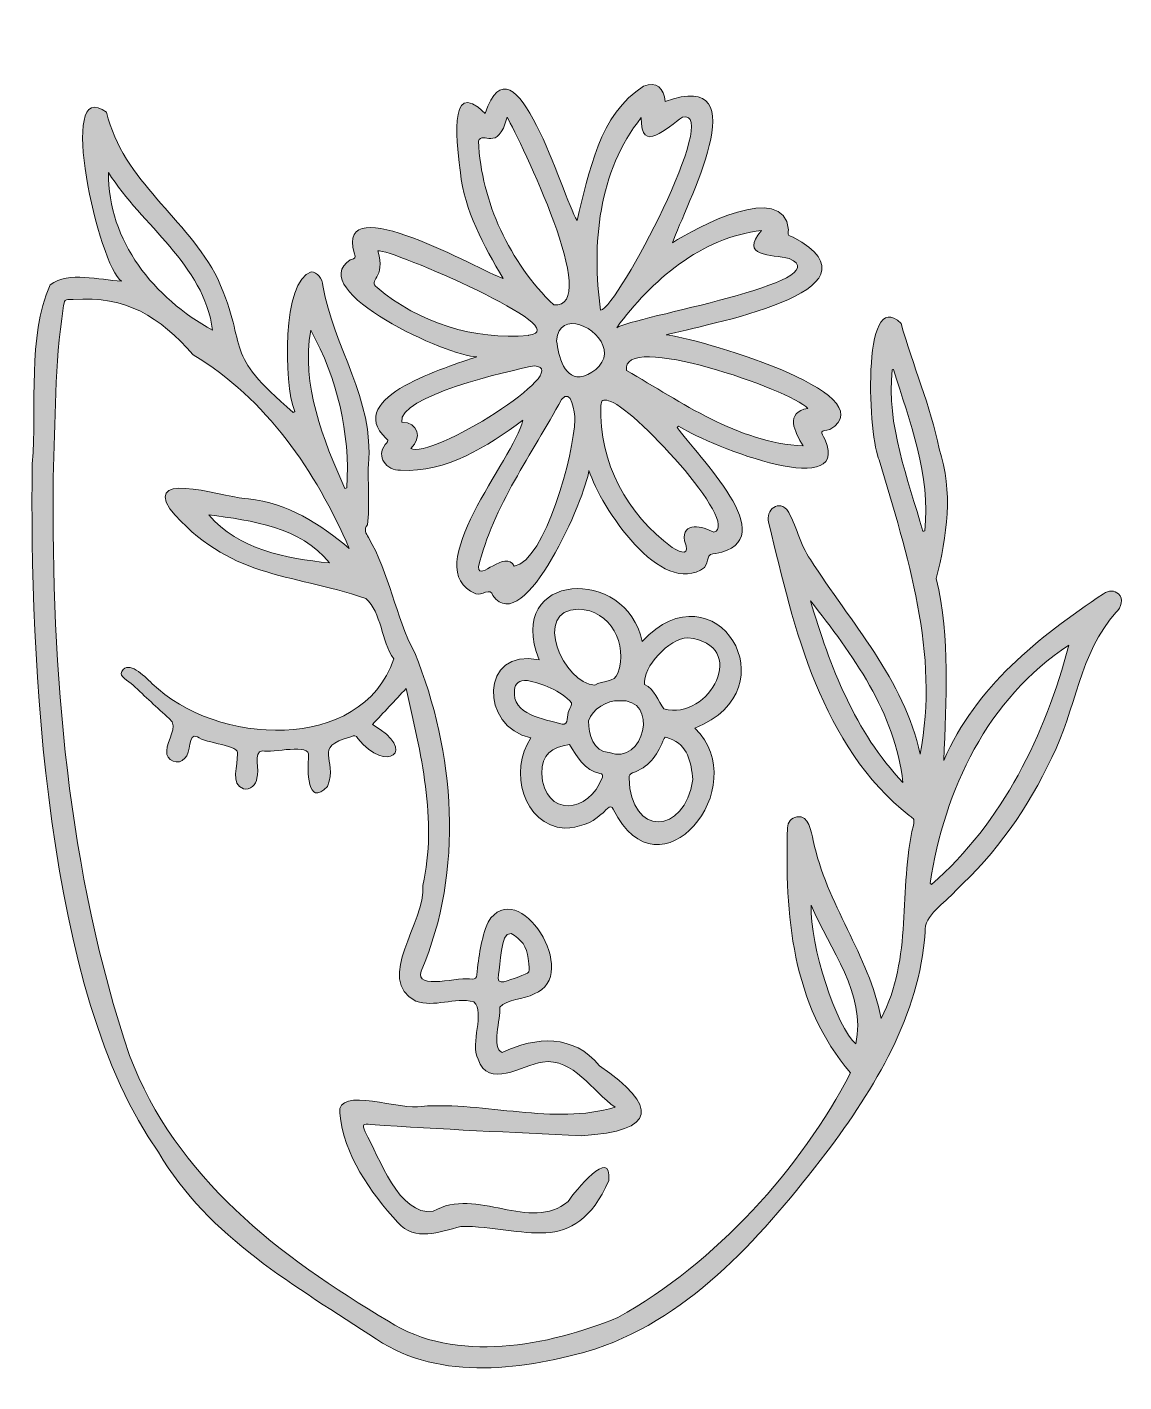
# Model space of a CAD drawing. Extents: x 47 to 269, y -284 to -10.
import ezdxf

# ---------------------------------------------------------------- set-up
doc = ezdxf.new("R2010")
doc.units = 0
doc.header["$MEASUREMENT"] = 0
doc.layers.add('Layer 1', color=7, linetype='Continuous', lineweight=0)

# ---------------------------------------------------------------- blocks, each defined once
blk = doc.blocks.new('Block_0')
at = {"layer": 'Layer 1', "true_color": 0x000000, "transparency": 33554687}
h = blk.add_hatch(color=18, dxfattribs=at)
h.dxf.hatch_style = 2
edge = h.paths.add_edge_path()
edge.add_spline(control_points=[(154.19, -73.24), (154.6, -76.27), (155.79, -81.47), (159.65, -80.42), (161.93, -79.77), (164.39, -77.38), (163.84, -75.03), (163.01, -70.56), (154.74, -66.7), (154.19, -73.24)], knot_values=[0, 0, 0, 0, 1, 1, 1, 2, 2, 2, 3, 3, 3, 3], degree=3, periodic=0)
edge = h.paths.add_edge_path()
edge.add_spline(control_points=[(124.61, -95.08), (128.48, -97.55), (158.12, -79.04), (149.69, -78.31), (144.44, -79.37), (121.81, -84.52), (122.82, -89.73), (126.09, -89.88), (127.02, -92.83), (124.61, -95.08)], knot_values=[0, 0, 0, 0, 1, 1, 1, 2, 2, 2, 3, 3, 3, 3], degree=3, periodic=0)
edge = h.paths.add_edge_path()
edge.add_spline(control_points=[(148.5, -72.2), (148.5, -72.16), (148.5, -72.11), (148.5, -72.07), (158.92, -71.09), (120.5, -54.55), (117.95, -54.99), (119.74, -60.67), (115.69, -60.88), (117.83, -62.46), (126.33, -69.63), (137.45, -73.1), (148.5, -72.2)], knot_values=[0, 0, 0, 0, 1, 1, 1, 2, 2, 2, 3, 3, 3, 4, 4, 4, 4], degree=3, periodic=0)
edge = h.paths.add_edge_path()
edge.add_spline(control_points=[(195.77, -50.87), (183.53, -52.26), (173.41, -60.99), (166.38, -70.59), (169.55, -68.41), (211.94, -61.31), (201.35, -56.54), (197.8, -55.66), (191.07, -56.31), (195.77, -50.87)], knot_values=[0, 0, 0, 0, 1, 1, 1, 2, 2, 2, 3, 3, 3, 3], degree=3, periodic=0)
edge = h.paths.add_edge_path()
edge.add_spline(control_points=[(157.9, -89.28), (157.9, -87.85), (157.2, -82.63), (155.18, -85.12), (149.26, -96.21), (141.29, -106.78), (138.37, -119.13), (138.34, -122.27), (143.86, -115.34), (145.59, -118.99), (151.9, -117.86), (157.75, -96.11), (157.9, -89.28)], knot_values=[0, 0, 0, 0, 1, 1, 1, 2, 2, 2, 3, 3, 3, 4, 4, 4, 4], degree=3, periodic=0)
edge = h.paths.add_edge_path()
edge.add_spline(control_points=[(205.15, -86.95), (201.66, -83.2), (167.02, -71.14), (168.36, -79.26), (179.63, -85.73), (190.74, -93.88), (204.19, -94.57), (202.38, -91.64), (200.46, -87.8), (205.15, -86.95)], knot_values=[0, 0, 0, 0, 1, 1, 1, 2, 2, 2, 3, 3, 3, 3], degree=3, periodic=0)
edge = h.paths.add_edge_path()
edge.add_spline(control_points=[(144.15, -27.85), (142.27, -35.24), (139.19, -30.45), (138.33, -32.76), (138.96, -45.16), (144.69, -57.38), (153.6, -65.95), (163.66, -66.94), (146.74, -32.67), (144.15, -27.85)], knot_values=[0, 0, 0, 0, 1, 1, 1, 2, 2, 2, 3, 3, 3, 3], degree=3, periodic=0)
edge = h.paths.add_edge_path()
edge.add_spline(control_points=[(186.06, -112.06), (191.83, -110.53), (169.16, -86), (164.75, -85.45), (163.7, -85), (163.16, -85.31), (163.19, -86.4), (162.74, -98), (168.44, -108.37), (177.64, -115.17), (179.65, -116.35), (181.28, -116.93), (180.13, -113.84), (179.6, -109.74), (183.84, -110.88), (186.06, -112.06)], knot_values=[0, 0, 0, 0, 1, 1, 1, 2, 2, 2, 3, 3, 3, 4, 4, 4, 5, 5, 5, 5], degree=3, periodic=0)
edge = h.paths.add_edge_path()
edge.add_spline(control_points=[(171.37, -27.98), (162.63, -38.71), (161.26, -53.89), (163.1, -67.05), (166.81, -66.26), (187.72, -25.87), (179.74, -27.9), (176.65, -29.87), (171.18, -35.64), (171.37, -27.98)], knot_values=[0, 0, 0, 0, 1, 1, 1, 2, 2, 2, 3, 3, 3, 3], degree=3, periodic=0)
edge = h.paths.add_edge_path()
edge.add_spline(control_points=[(176.38, -72.06), (181.77, -72.48), (221.55, -83.79), (209.61, -91.26), (207.61, -91.55), (207.61, -91.55), (208.63, -93.33), (214.08, -106.42), (182.99, -93.54), (178.92, -90.53), (178.83, -90.62), (178.75, -90.72), (178.66, -90.81), (182.52, -96.49), (200.69, -113.72), (186.49, -116.41), (184.44, -116.29), (185.05, -117.99), (184.19, -119.25), (175.33, -125.58), (163.18, -107), (160.74, -99.56), (160.22, -104.7), (147.62, -133.91), (141.29, -124.92), (140.81, -123.21), (138.99, -124.98), (137.79, -124.55), (125.84, -119.64), (145.56, -97.31), (147.34, -89.36), (140.08, -94.72), (131.93, -99.97), (122.54, -99.52), (119.72, -99.56), (117.49, -96.77), (119.46, -94.26), (119.73, -93.88), (120.38, -93.59), (119.6, -93.02), (110.84, -84.65), (132.22, -78.58), (138.02, -76.47), (132.45, -76.59), (102.85, -63.05), (112.37, -56.8), (113.51, -56.49), (113.51, -56.49), (113.13, -55.42), (109.27, -41.92), (138.65, -59.04), (143.36, -60.6), (139.48, -53.92), (135.5, -46.91), (134.69, -39.08), (134.23, -34.97), (131.74, -19.07), (139.68, -27.12), (145.62, -9.61), (155.39, -43.86), (158.34, -48.87), (160.77, -39.22), (162.84, -27.14), (171.84, -21.61), (174.43, -20.49), (176.02, -22.1), (176.19, -24.7), (195.63, -17.6), (180.16, -46.07), (177.7, -53.37), (182.46, -50.27), (200.18, -40.74), (201.24, -50.71), (201, -51.87), (201.02, -51.81), (202.16, -52.23), (222.53, -63.3), (183.86, -69.96), (176.38, -72.06)], knot_values=[0, 0, 0, 0, 1, 1, 1, 2, 2, 2, 3, 3, 3, 4, 4, 4, 5, 5, 5, 6, 6, 6, 7, 7, 7, 8, 8, 8, 9, 9, 9, 10, 10, 10, 11, 11, 11, 12, 12, 12, 13, 13, 13, 14, 14, 14, 15, 15, 15, 16, 16, 16, 17, 17, 17, 18, 18, 18, 19, 19, 19, 20, 20, 20, 21, 21, 21, 22, 22, 22, 23, 23, 23, 24, 24, 24, 25, 25, 25, 26, 26, 26, 26], degree=3, periodic=0)
h = blk.add_hatch(color=18, dxfattribs=at)
h.dxf.hatch_style = 2
edge = h.paths.add_edge_path()
edge.add_spline(control_points=[(142.41, -201.76), (141.74, -204.61), (144.76, -202.74), (146.17, -202.38), (149.22, -201.22), (148.69, -201.76), (148.43, -198.57), (148.24, -196.18), (147, -194.58), (144.95, -193.46), (142.66, -193.29), (142.96, -200.04), (142.41, -201.76)], knot_values=[0, 0, 0, 0, 1, 1, 1, 2, 2, 2, 3, 3, 3, 4, 4, 4, 4], degree=3, periodic=0)
edge = h.paths.add_edge_path()
edge.add_spline(control_points=[(222.52, -79.06), (222.43, -79.08), (222.33, -79.1), (222.23, -79.11), (221.02, -90.37), (225.43, -101.2), (228.45, -111.85), (228.57, -111.84), (228.7, -111.83), (228.82, -111.82), (230.13, -100.53), (225.71, -89.69), (222.52, -79.06)], knot_values=[0, 0, 0, 0, 1, 1, 1, 2, 2, 2, 3, 3, 3, 4, 4, 4, 4], degree=3, periodic=0)
edge = h.paths.add_edge_path()
edge.add_spline(control_points=[(108.12, -118.3), (102.24, -110.93), (92.45, -109.73), (83.69, -108.55), (89.75, -115.63), (99.29, -117.39), (108.12, -118.3)], knot_values=[0, 0, 0, 0, 1, 1, 1, 2, 2, 2, 2], degree=3, periodic=0)
edge = h.paths.add_edge_path()
edge.add_spline(control_points=[(205.8, -187.73), (205.49, -195.83), (211, -212.66), (214.87, -215.87), (217.03, -205.56), (209.55, -196.79), (205.8, -187.73)], knot_values=[0, 0, 0, 0, 1, 1, 1, 2, 2, 2, 2], degree=3, periodic=0)
edge = h.paths.add_edge_path()
edge.add_spline(control_points=[(111.24, -103.22), (111.39, -103.17), (111.53, -103.13), (111.68, -103.08), (112.31, -91.77), (109.8, -81.12), (104.36, -71.08), (102.38, -82.17), (106.87, -93.25), (111.24, -103.22)], knot_values=[0, 0, 0, 0, 1, 1, 1, 2, 2, 2, 3, 3, 3, 3], degree=3, periodic=0)
edge = h.paths.add_edge_path()
edge.add_spline(control_points=[(224.4, -162.85), (222.9, -148.66), (214.16, -136.84), (205.65, -125.97), (209.6, -139.34), (214.7, -152.57), (224.4, -162.85)], knot_values=[0, 0, 0, 0, 1, 1, 1, 2, 2, 2, 2], degree=3, periodic=0)
edge = h.paths.add_edge_path()
edge.add_spline(control_points=[(84.46, -71.12), (82.63, -57.64), (70.14, -49.91), (63.33, -39.09), (63.26, -53.16), (72.54, -64.51), (84.46, -71.12)], knot_values=[0, 0, 0, 0, 1, 1, 1, 2, 2, 2, 2], degree=3, periodic=0)
edge = h.paths.add_edge_path()
edge.add_spline(control_points=[(229.93, -183.3), (230.03, -183.39), (230.13, -183.47), (230.23, -183.56), (244.61, -170.84), (253.32, -153.18), (258.05, -134.98), (241.56, -145.83), (232.8, -164.25), (229.93, -183.3)], knot_values=[0, 0, 0, 0, 1, 1, 1, 2, 2, 2, 3, 3, 3, 3], degree=3, periodic=0)
edge = h.paths.add_edge_path()
edge.add_spline(control_points=[(65.99, -61.16), (61.5, -58.36), (52.49, -19.03), (62.96, -26.9), (66.24, -40.94), (79.31, -48.35), (85.51, -60.69), (92.04, -75.63), (86.11, -75.25), (100.79, -87.77), (100.89, -87.72), (100.99, -87.66), (101.09, -87.61), (98.84, -81.85), (98.55, -60.96), (104.45, -59.24), (105.71, -59.31), (106.74, -60.66), (106.79, -62.05), (108.93, -74.49), (117.28, -85.14), (116.04, -98.36), (115.88, -102.37), (116.36, -106.65), (115.85, -110.57), (115.01, -111.55), (115.57, -112.32), (116.04, -113.15), (120.36, -120.45), (121.45, -129.04), (125.43, -136.53), (133.63, -156.78), (135.46, -180.66), (126.76, -201.09), (125.2, -205.15), (134.84, -202.07), (137.06, -202.74), (137.78, -202.73), (137.95, -202.46), (138.01, -201.84), (138.44, -198.2), (138.84, -194.55), (140.3, -191.16), (146.41, -181.29), (159.44, -202.06), (149.65, -205.73), (147.55, -206.88), (144.14, -206.73), (142.67, -208.45), (142.95, -210.79), (140.83, -216.69), (143.17, -217.6), (150.12, -214.36), (157.61, -213.86), (162.87, -220.29), (174.83, -228.6), (174.63, -233.55), (159.26, -234.51), (145.11, -233.81), (130.78, -233.22), (116.55, -232.21), (114.85, -232.05), (114.75, -232.09), (115.36, -233.74), (118.32, -238.83), (122.15, -250.85), (129.2, -249.82), (137.86, -244.73), (148.95, -254.27), (156.55, -247.82), (157.83, -245.89), (165.44, -236.41), (164.78, -243.6), (157.69, -259.53), (147.75, -252.81), (134.76, -252.88), (130.41, -254.09), (125.48, -256.02), (122.01, -252.08), (116.42, -246.01), (111.03, -238.33), (110.23, -229.92), (109.64, -224.3), (123.01, -229.56), (126.78, -228.54), (139.81, -227.57), (153.57, -232.46), (166.09, -228.71), (161.38, -225.53), (157.69, -218.66), (151.32, -219.55), (147.23, -220.26), (140.24, -225.07), (138.26, -218.99), (136.58, -215.63), (139.78, -209.58), (137.42, -207.31), (133.55, -206.38), (129.34, -208.52), (125.68, -207.23), (117.08, -202.69), (127.76, -191.25), (127.06, -183.73), (130.14, -170.47), (126.58, -156.76), (123.71, -143.75), (121.37, -146.26), (119.15, -148.63), (116.84, -151.1), (126.34, -156.41), (119.62, -161.24), (113.93, -153.91), (113.5, -153.28), (113.17, -153.26), (112.51, -153.58), (104.36, -155.81), (110.04, -157.88), (107.74, -163.64), (103.56, -168.04), (103.67, -160.18), (103.91, -157.5), (104.49, -154.78), (96.53, -156.91), (94.56, -156.4), (92.63, -156.63), (94.04, -160.42), (93.44, -161.95), (93.32, -163.3), (92.05, -164.5), (90.7, -164.13), (87.98, -163.25), (89.63, -159.23), (89.48, -157.07), (90.21, -155.32), (83, -154.89), (81.37, -153.58), (79.31, -152.65), (80.23, -156.98), (78.8, -157.93), (77.68, -159.51), (74.82, -158.44), (75.2, -156.43), (75.08, -154.22), (77.7, -151.62), (75.67, -149.88), (73.17, -147.67), (70.75, -145.38), (68.33, -143.08), (67.38, -142.18), (65.44, -141.42), (66.02, -140.3), (67.49, -138.04), (70.4, -141.04), (72.2, -142.8), (85.04, -155.31), (114.59, -157.1), (121.21, -137.76), (118.6, -134.12), (118.75, -128.37), (115.52, -125.51), (99.73, -120.19), (87.76, -121.52), (75.75, -107.33), (70.56, -99.22), (88.31, -105.45), (91.7, -105.28), (99.67, -106.17), (106.2, -110.37), (112.17, -115.36), (105.38, -99.72), (95.3, -84.99), (80.54, -76.09), (73.62, -68.24), (66.95, -64.13), (56.17, -64.88), (54.36, -64.82), (54.39, -64.87), (54.18, -66.64), (52.37, -78), (52.64, -89.56), (52.12, -101.04), (51.77, -140.3), (55.02, -180.94), (67.61, -218.23), (76.97, -242.99), (98.1, -259.04), (120.09, -272.14), (133.78, -280.86), (152.47, -277.17), (166.64, -271.36), (186.47, -260.32), (203.8, -241.09), (213.81, -221.74), (201.87, -208.03), (200.42, -189.43), (201.02, -172.07), (201.03, -170.89), (201.85, -169.99), (202.9, -169.83), (205.49, -169.4), (205.71, -172.77), (206.23, -174.6), (208.87, -187.43), (217.52, -197.84), (219.97, -210.7), (226.49, -198.54), (223.41, -184.53), (226.52, -171.56), (226.75, -170.22), (226.77, -170.26), (225.7, -169.56), (207.87, -155.51), (202.28, -131.58), (197.31, -110.48), (196.27, -108.15), (198.78, -105.32), (200.89, -107.47), (202.88, -110.61), (203.47, -114.55), (205.68, -117.62), (213.71, -130.34), (224.74, -142), (227.88, -157.1), (231.88, -136.73), (225.33, -116.77), (219.62, -97.39), (217.47, -93.72), (215.79, -61.56), (224.03, -69.73), (226.42, -78.24), (229.98, -86.42), (231.77, -95.19), (234.64, -103.79), (233.34, -112.89), (231.17, -121.47), (234.05, -133.63), (233.12, -146.07), (232.7, -158.38), (239.17, -143.4), (251.85, -133.41), (265.04, -124.57), (266.12, -123.79), (267.31, -123.83), (268.1, -124.59), (269.21, -125.57), (268.71, -127.32), (267.6, -128.37), (260.21, -136.5), (259.45, -148.23), (254.58, -157.79), (249.88, -167.94), (243.29, -177.23), (235.05, -184.8), (232.94, -187.48), (228.7, -189.57), (228.89, -193.26), (227.81, -209.97), (218.66, -224.94), (208.8, -238.02), (196.4, -254.11), (181.98, -271.05), (162.13, -277.74), (147.91, -281.99), (130.73, -284.44), (117.67, -275.78), (101.43, -265.04), (83.58, -255.17), (73.49, -237.82), (50.53, -205.97), (47.3, -137.34), (47.9, -98.17), (48.87, -86.3), (46.85, -72.72), (51.5, -61.89), (55.45, -59.09), (61.38, -60.91), (65.99, -61.16)], knot_values=[0, 0, 0, 0, 1, 1, 1, 2, 2, 2, 3, 3, 3, 4, 4, 4, 5, 5, 5, 6, 6, 6, 7, 7, 7, 8, 8, 8, 9, 9, 9, 10, 10, 10, 11, 11, 11, 12, 12, 12, 13, 13, 13, 14, 14, 14, 15, 15, 15, 16, 16, 16, 17, 17, 17, 18, 18, 18, 19, 19, 19, 20, 20, 20, 21, 21, 21, 22, 22, 22, 23, 23, 23, 24, 24, 24, 25, 25, 25, 26, 26, 26, 27, 27, 27, 28, 28, 28, 29, 29, 29, 30, 30, 30, 31, 31, 31, 32, 32, 32, 33, 33, 33, 34, 34, 34, 35, 35, 35, 36, 36, 36, 37, 37, 37, 38, 38, 38, 39, 39, 39, 40, 40, 40, 41, 41, 41, 42, 42, 42, 43, 43, 43, 44, 44, 44, 45, 45, 45, 46, 46, 46, 47, 47, 47, 48, 48, 48, 49, 49, 49, 50, 50, 50, 51, 51, 51, 52, 52, 52, 53, 53, 53, 54, 54, 54, 55, 55, 55, 56, 56, 56, 57, 57, 57, 58, 58, 58, 59, 59, 59, 60, 60, 60, 61, 61, 61, 62, 62, 62, 63, 63, 63, 64, 64, 64, 65, 65, 65, 66, 66, 66, 67, 67, 67, 68, 68, 68, 69, 69, 69, 70, 70, 70, 71, 71, 71, 72, 72, 72, 73, 73, 73, 74, 74, 74, 75, 75, 75, 76, 76, 76, 77, 77, 77, 78, 78, 78, 79, 79, 79, 80, 80, 80, 81, 81, 81, 82, 82, 82, 83, 83, 83, 84, 84, 84, 85, 85, 85, 86, 86, 86, 87, 87, 87, 88, 88, 88, 89, 89, 89, 90, 90, 90, 91, 91, 91, 92, 92, 92, 92], degree=3, periodic=0)
h = blk.add_hatch(color=18, dxfattribs=at)
h.dxf.hatch_style = 2
edge = h.paths.add_edge_path()
edge.add_spline(control_points=[(148.27, -142.17), (146.59, -142.09), (145.8, -142.73), (145.67, -144.06), (145.03, -149.16), (151.68, -149.89), (155.29, -151.04), (156.75, -151.17), (156.22, -149.2), (156.69, -148.29), (156.84, -147.74), (157.36, -147.11), (157.21, -146.7), (155.13, -144.19), (151.19, -142.68), (148.27, -142.17)], knot_values=[0, 0, 0, 0, 1, 1, 1, 2, 2, 2, 3, 3, 3, 4, 4, 4, 5, 5, 5, 5], degree=3, periodic=0)
edge = h.paths.add_edge_path()
edge.add_spline(control_points=[(166.85, -146.25), (164.56, -146.12), (161.32, -147.94), (160.68, -150.37), (160.62, -153.05), (161.62, -156.56), (164.84, -156.78), (171.93, -159.54), (175.19, -145.69), (166.85, -146.25)], knot_values=[0, 0, 0, 0, 1, 1, 1, 2, 2, 2, 3, 3, 3, 3], degree=3, periodic=0)
edge = h.paths.add_edge_path()
edge.add_spline(control_points=[(151.17, -161.04), (151.7, -169.98), (160.82, -169.24), (163.47, -161.75), (163.63, -161.23), (163.41, -161.08), (162.99, -161.01), (159.84, -160.54), (158.26, -157.38), (156.83, -155.17), (153.19, -155.65), (151.17, -157.12), (151.17, -161.04)], knot_values=[0, 0, 0, 0, 1, 1, 1, 2, 2, 2, 3, 3, 3, 4, 4, 4, 4], degree=3, periodic=0)
edge = h.paths.add_edge_path()
edge.add_spline(control_points=[(181.84, -162.27), (181.43, -158.73), (180.84, -155.24), (177.11, -153.91), (176.13, -153.54), (176.17, -153.45), (175.76, -154.47), (174.57, -157.44), (172.72, -159.79), (169.61, -160.9), (169.02, -161.11), (168.9, -161.43), (168.9, -161.94), (169.16, -173.89), (180.11, -173.56), (181.84, -162.27)], knot_values=[0, 0, 0, 0, 1, 1, 1, 2, 2, 2, 3, 3, 3, 4, 4, 4, 5, 5, 5, 5], degree=3, periodic=0)
edge = h.paths.add_edge_path()
edge.add_spline(control_points=[(158.61, -127.71), (149.06, -127.64), (155.62, -142.93), (161.97, -143.08), (163.47, -142.16), (166, -142.59), (166.6, -140.66), (168.75, -134.92), (165.09, -127.76), (158.61, -127.71)], knot_values=[0, 0, 0, 0, 1, 1, 1, 2, 2, 2, 3, 3, 3, 3], degree=3, periodic=0)
edge = h.paths.add_edge_path()
edge.add_spline(control_points=[(180.81, -133.51), (176.92, -133.6), (171.67, -139.4), (172.02, -142.96), (174.11, -143.96), (174.71, -146.3), (175.94, -147.92), (185.27, -150.44), (193.44, -134.75), (180.81, -133.51)], knot_values=[0, 0, 0, 0, 1, 1, 1, 2, 2, 2, 3, 3, 3, 3], degree=3, periodic=0)
edge = h.paths.add_edge_path()
edge.add_spline(control_points=[(171.52, -134.26), (186.3, -118.33), (202.26, -143.92), (182.22, -151.82), (194.42, -163.61), (175.04, -187.36), (165.68, -168.28), (165.17, -166.82), (163.95, -168.92), (163.25, -169.29), (161.18, -171.28), (158.61, -171.92), (155.85, -172.12), (147.41, -171.44), (144.47, -160.52), (149, -153.81), (138.63, -151.62), (138.49, -135.48), (150.65, -137.93), (143.5, -119.95), (168.5, -118.84), (171.52, -134.26)], knot_values=[0, 0, 0, 0, 1, 1, 1, 2, 2, 2, 3, 3, 3, 4, 4, 4, 5, 5, 5, 6, 6, 6, 7, 7, 7, 7], degree=3, periodic=0)
at = {"layer": 'Layer 1'}
for points, knots in [([(176.38, -72.06), (181.77, -72.48), (221.55, -83.79), (209.61, -91.26), (207.61, -91.55), (207.61, -91.55), (208.63, -93.33), (214.08, -106.42), (182.99, -93.54), (178.92, -90.53), (178.83, -90.62), (178.75, -90.72), (178.66, -90.81), (182.52, -96.49), (200.69, -113.72), (186.49, -116.41), (184.44, -116.29), (185.05, -117.99), (184.19, -119.25), (175.33, -125.58), (163.18, -107), (160.74, -99.56), (160.22, -104.7), (147.62, -133.91), (141.29, -124.92), (140.81, -123.21), (138.99, -124.98), (137.79, -124.55), (125.84, -119.64), (145.56, -97.31), (147.34, -89.36), (140.08, -94.72), (131.93, -99.97), (122.54, -99.52), (119.72, -99.56), (117.49, -96.77), (119.46, -94.26), (119.73, -93.88), (120.38, -93.59), (119.6, -93.02), (110.84, -84.65), (132.22, -78.58), (138.02, -76.47), (132.45, -76.59), (102.85, -63.05), (112.37, -56.8), (113.51, -56.49), (113.51, -56.49), (113.13, -55.42), (109.27, -41.92), (138.65, -59.04), (143.36, -60.6), (139.48, -53.92), (135.5, -46.91), (134.69, -39.08), (134.23, -34.97), (131.74, -19.07), (139.68, -27.12), (145.62, -9.61), (155.39, -43.86), (158.34, -48.87), (160.77, -39.22), (162.84, -27.14), (171.84, -21.61), (174.43, -20.49), (176.02, -22.1), (176.19, -24.7), (195.63, -17.6), (180.16, -46.07), (177.7, -53.37), (182.46, -50.27), (200.18, -40.74), (201.24, -50.71), (201, -51.87), (201.02, -51.81), (202.16, -52.23), (222.53, -63.3), (183.86, -69.96), (176.38, -72.06)], [0, 0, 0, 0, 1, 1, 1, 2, 2, 2, 3, 3, 3, 4, 4, 4, 5, 5, 5, 6, 6, 6, 7, 7, 7, 8, 8, 8, 9, 9, 9, 10, 10, 10, 11, 11, 11, 12, 12, 12, 13, 13, 13, 14, 14, 14, 15, 15, 15, 16, 16, 16, 17, 17, 17, 18, 18, 18, 19, 19, 19, 20, 20, 20, 21, 21, 21, 22, 22, 22, 23, 23, 23, 24, 24, 24, 25, 25, 25, 26, 26, 26, 26]), ([(65.99, -61.16), (61.5, -58.36), (52.49, -19.03), (62.96, -26.9), (66.24, -40.94), (79.31, -48.35), (85.51, -60.69), (92.04, -75.63), (86.11, -75.25), (100.79, -87.77), (100.89, -87.72), (100.99, -87.66), (101.09, -87.61), (98.84, -81.85), (98.55, -60.96), (104.45, -59.24), (105.71, -59.31), (106.74, -60.66), (106.79, -62.05), (108.93, -74.49), (117.28, -85.14), (116.04, -98.36), (115.88, -102.37), (116.36, -106.65), (115.85, -110.57), (115.01, -111.55), (115.57, -112.32), (116.04, -113.15), (120.36, -120.45), (121.45, -129.04), (125.43, -136.53), (133.63, -156.78), (135.46, -180.66), (126.76, -201.09), (125.2, -205.15), (134.84, -202.07), (137.06, -202.74), (137.78, -202.73), (137.95, -202.46), (138.01, -201.84), (138.44, -198.2), (138.84, -194.55), (140.3, -191.16), (146.41, -181.29), (159.44, -202.06), (149.65, -205.73), (147.55, -206.88), (144.14, -206.73), (142.67, -208.45), (142.95, -210.79), (140.83, -216.69), (143.17, -217.6), (150.12, -214.36), (157.61, -213.86), (162.87, -220.29), (174.83, -228.6), (174.63, -233.55), (159.26, -234.51), (145.11, -233.81), (130.78, -233.22), (116.55, -232.21), (114.85, -232.05), (114.75, -232.09), (115.36, -233.74), (118.32, -238.83), (122.15, -250.85), (129.2, -249.82), (137.86, -244.73), (148.95, -254.27), (156.55, -247.82), (157.83, -245.89), (165.44, -236.41), (164.78, -243.6), (157.69, -259.53), (147.75, -252.81), (134.76, -252.88), (130.41, -254.09), (125.48, -256.02), (122.01, -252.08), (116.42, -246.01), (111.03, -238.33), (110.23, -229.92), (109.64, -224.3), (123.01, -229.56), (126.78, -228.54), (139.81, -227.57), (153.57, -232.46), (166.09, -228.71), (161.38, -225.53), (157.69, -218.66), (151.32, -219.55), (147.23, -220.26), (140.24, -225.07), (138.26, -218.99), (136.58, -215.63), (139.78, -209.58), (137.42, -207.31), (133.55, -206.38), (129.34, -208.52), (125.68, -207.23), (117.08, -202.69), (127.76, -191.25), (127.06, -183.73), (130.14, -170.47), (126.58, -156.76), (123.71, -143.75), (121.37, -146.26), (119.15, -148.63), (116.84, -151.1), (126.34, -156.41), (119.62, -161.24), (113.93, -153.91), (113.5, -153.28), (113.17, -153.26), (112.51, -153.58), (104.36, -155.81), (110.04, -157.88), (107.74, -163.64), (103.56, -168.04), (103.67, -160.18), (103.91, -157.5), (104.49, -154.78), (96.53, -156.91), (94.56, -156.4), (92.63, -156.63), (94.04, -160.42), (93.44, -161.95), (93.32, -163.3), (92.05, -164.5), (90.7, -164.13), (87.98, -163.25), (89.63, -159.23), (89.48, -157.07), (90.21, -155.32), (83, -154.89), (81.37, -153.58), (79.31, -152.65), (80.23, -156.98), (78.8, -157.93), (77.68, -159.51), (74.82, -158.44), (75.2, -156.43), (75.08, -154.22), (77.7, -151.62), (75.67, -149.88), (73.17, -147.67), (70.75, -145.38), (68.33, -143.08), (67.38, -142.18), (65.44, -141.42), (66.02, -140.3), (67.49, -138.04), (70.4, -141.04), (72.2, -142.8), (85.04, -155.31), (114.59, -157.1), (121.21, -137.76), (118.6, -134.12), (118.75, -128.37), (115.52, -125.51), (99.73, -120.19), (87.76, -121.52), (75.75, -107.33), (70.56, -99.22), (88.31, -105.45), (91.7, -105.28), (99.67, -106.17), (106.2, -110.37), (112.17, -115.36), (105.38, -99.72), (95.3, -84.99), (80.54, -76.09), (73.62, -68.24), (66.95, -64.13), (56.17, -64.88), (54.36, -64.82), (54.39, -64.87), (54.18, -66.64), (52.37, -78), (52.64, -89.56), (52.12, -101.04), (51.77, -140.3), (55.02, -180.94), (67.61, -218.23), (76.97, -242.99), (98.1, -259.04), (120.09, -272.14), (133.78, -280.86), (152.47, -277.17), (166.64, -271.36), (186.47, -260.32), (203.8, -241.09), (213.81, -221.74), (201.87, -208.03), (200.42, -189.43), (201.02, -172.07), (201.03, -170.89), (201.85, -169.99), (202.9, -169.83), (205.49, -169.4), (205.71, -172.77), (206.23, -174.6), (208.87, -187.43), (217.52, -197.84), (219.97, -210.7), (226.49, -198.54), (223.41, -184.53), (226.52, -171.56), (226.75, -170.22), (226.77, -170.26), (225.7, -169.56), (207.87, -155.51), (202.28, -131.58), (197.31, -110.48), (196.27, -108.15), (198.78, -105.32), (200.89, -107.47), (202.88, -110.61), (203.47, -114.55), (205.68, -117.62), (213.71, -130.34), (224.74, -142), (227.88, -157.1), (231.88, -136.73), (225.33, -116.77), (219.62, -97.39), (217.47, -93.72), (215.79, -61.56), (224.03, -69.73), (226.42, -78.24), (229.98, -86.42), (231.77, -95.19), (234.64, -103.79), (233.34, -112.89), (231.17, -121.47), (234.05, -133.63), (233.12, -146.07), (232.7, -158.38), (239.17, -143.4), (251.85, -133.41), (265.04, -124.57), (266.12, -123.79), (267.31, -123.83), (268.1, -124.59), (269.21, -125.57), (268.71, -127.32), (267.6, -128.37), (260.21, -136.5), (259.45, -148.23), (254.58, -157.79), (249.88, -167.94), (243.29, -177.23), (235.05, -184.8), (232.94, -187.48), (228.7, -189.57), (228.89, -193.26), (227.81, -209.97), (218.66, -224.94), (208.8, -238.02), (196.4, -254.11), (181.98, -271.05), (162.13, -277.74), (147.91, -281.99), (130.73, -284.44), (117.67, -275.78), (101.43, -265.04), (83.58, -255.17), (73.49, -237.82), (50.53, -205.97), (47.3, -137.34), (47.9, -98.17), (48.87, -86.3), (46.85, -72.72), (51.5, -61.89), (55.45, -59.09), (61.38, -60.91), (65.99, -61.16)], [0, 0, 0, 0, 1, 1, 1, 2, 2, 2, 3, 3, 3, 4, 4, 4, 5, 5, 5, 6, 6, 6, 7, 7, 7, 8, 8, 8, 9, 9, 9, 10, 10, 10, 11, 11, 11, 12, 12, 12, 13, 13, 13, 14, 14, 14, 15, 15, 15, 16, 16, 16, 17, 17, 17, 18, 18, 18, 19, 19, 19, 20, 20, 20, 21, 21, 21, 22, 22, 22, 23, 23, 23, 24, 24, 24, 25, 25, 25, 26, 26, 26, 27, 27, 27, 28, 28, 28, 29, 29, 29, 30, 30, 30, 31, 31, 31, 32, 32, 32, 33, 33, 33, 34, 34, 34, 35, 35, 35, 36, 36, 36, 37, 37, 37, 38, 38, 38, 39, 39, 39, 40, 40, 40, 41, 41, 41, 42, 42, 42, 43, 43, 43, 44, 44, 44, 45, 45, 45, 46, 46, 46, 47, 47, 47, 48, 48, 48, 49, 49, 49, 50, 50, 50, 51, 51, 51, 52, 52, 52, 53, 53, 53, 54, 54, 54, 55, 55, 55, 56, 56, 56, 57, 57, 57, 58, 58, 58, 59, 59, 59, 60, 60, 60, 61, 61, 61, 62, 62, 62, 63, 63, 63, 64, 64, 64, 65, 65, 65, 66, 66, 66, 67, 67, 67, 68, 68, 68, 69, 69, 69, 70, 70, 70, 71, 71, 71, 72, 72, 72, 73, 73, 73, 74, 74, 74, 75, 75, 75, 76, 76, 76, 77, 77, 77, 78, 78, 78, 79, 79, 79, 80, 80, 80, 81, 81, 81, 82, 82, 82, 83, 83, 83, 84, 84, 84, 85, 85, 85, 86, 86, 86, 87, 87, 87, 88, 88, 88, 89, 89, 89, 90, 90, 90, 91, 91, 91, 92, 92, 92, 92]), ([(171.37, -27.98), (162.63, -38.71), (161.26, -53.89), (163.1, -67.05), (166.81, -66.26), (187.72, -25.87), (179.74, -27.9), (176.65, -29.87), (171.18, -35.64), (171.37, -27.98)], [0, 0, 0, 0, 1, 1, 1, 2, 2, 2, 3, 3, 3, 3]), ([(144.15, -27.85), (142.27, -35.24), (139.19, -30.45), (138.33, -32.76), (138.96, -45.16), (144.69, -57.38), (153.6, -65.95), (163.66, -66.94), (146.74, -32.67), (144.15, -27.85)], [0, 0, 0, 0, 1, 1, 1, 2, 2, 2, 3, 3, 3, 3]), ([(84.46, -71.12), (82.63, -57.64), (70.14, -49.91), (63.33, -39.09), (63.26, -53.16), (72.54, -64.51), (84.46, -71.12)], [0, 0, 0, 0, 1, 1, 1, 2, 2, 2, 2]), ([(195.77, -50.87), (183.53, -52.26), (173.41, -60.99), (166.38, -70.59), (169.55, -68.41), (211.94, -61.31), (201.35, -56.54), (197.8, -55.66), (191.07, -56.31), (195.77, -50.87)], [0, 0, 0, 0, 1, 1, 1, 2, 2, 2, 3, 3, 3, 3]), ([(148.5, -72.2), (148.5, -72.16), (148.5, -72.11), (148.5, -72.07), (158.92, -71.09), (120.5, -54.55), (117.95, -54.99), (119.74, -60.67), (115.69, -60.88), (117.83, -62.46), (126.33, -69.63), (137.45, -73.1), (148.5, -72.2)], [0, 0, 0, 0, 1, 1, 1, 2, 2, 2, 3, 3, 3, 4, 4, 4, 4]), ([(154.19, -73.24), (154.6, -76.27), (155.79, -81.47), (159.65, -80.42), (161.93, -79.77), (164.39, -77.38), (163.84, -75.03), (163.01, -70.56), (154.74, -66.7), (154.19, -73.24)], [0, 0, 0, 0, 1, 1, 1, 2, 2, 2, 3, 3, 3, 3]), ([(111.24, -103.22), (111.39, -103.17), (111.53, -103.13), (111.68, -103.08), (112.31, -91.77), (109.8, -81.12), (104.36, -71.08), (102.38, -82.17), (106.87, -93.25), (111.24, -103.22)], [0, 0, 0, 0, 1, 1, 1, 2, 2, 2, 3, 3, 3, 3]), ([(205.15, -86.95), (201.66, -83.2), (167.02, -71.14), (168.36, -79.26), (179.63, -85.73), (190.74, -93.88), (204.19, -94.57), (202.38, -91.64), (200.46, -87.8), (205.15, -86.95)], [0, 0, 0, 0, 1, 1, 1, 2, 2, 2, 3, 3, 3, 3]), ([(124.61, -95.08), (128.48, -97.55), (158.12, -79.04), (149.69, -78.31), (144.44, -79.37), (121.81, -84.52), (122.82, -89.73), (126.09, -89.88), (127.02, -92.83), (124.61, -95.08)], [0, 0, 0, 0, 1, 1, 1, 2, 2, 2, 3, 3, 3, 3]), ([(222.52, -79.06), (222.43, -79.08), (222.33, -79.1), (222.23, -79.11), (221.02, -90.37), (225.43, -101.2), (228.45, -111.85), (228.57, -111.84), (228.7, -111.83), (228.82, -111.82), (230.13, -100.53), (225.71, -89.69), (222.52, -79.06)], [0, 0, 0, 0, 1, 1, 1, 2, 2, 2, 3, 3, 3, 4, 4, 4, 4]), ([(157.9, -89.28), (157.9, -87.85), (157.2, -82.63), (155.18, -85.12), (149.26, -96.21), (141.29, -106.78), (138.37, -119.13), (138.34, -122.27), (143.86, -115.34), (145.59, -118.99), (151.9, -117.86), (157.75, -96.11), (157.9, -89.28)], [0, 0, 0, 0, 1, 1, 1, 2, 2, 2, 3, 3, 3, 4, 4, 4, 4]), ([(186.06, -112.06), (191.83, -110.53), (169.16, -86), (164.75, -85.45), (163.7, -85), (163.16, -85.31), (163.19, -86.4), (162.74, -98), (168.44, -108.37), (177.64, -115.17), (179.65, -116.35), (181.28, -116.93), (180.13, -113.84), (179.6, -109.74), (183.84, -110.88), (186.06, -112.06)], [0, 0, 0, 0, 1, 1, 1, 2, 2, 2, 3, 3, 3, 4, 4, 4, 5, 5, 5, 5]), ([(108.12, -118.3), (102.24, -110.93), (92.45, -109.73), (83.69, -108.55), (89.75, -115.63), (99.29, -117.39), (108.12, -118.3)], [0, 0, 0, 0, 1, 1, 1, 2, 2, 2, 2]), ([(171.52, -134.26), (186.3, -118.33), (202.26, -143.92), (182.22, -151.82), (194.42, -163.61), (175.04, -187.36), (165.68, -168.28), (165.17, -166.82), (163.95, -168.92), (163.25, -169.29), (161.18, -171.28), (158.61, -171.92), (155.85, -172.12), (147.41, -171.44), (144.47, -160.52), (149, -153.81), (138.63, -151.62), (138.49, -135.48), (150.65, -137.93), (143.5, -119.95), (168.5, -118.84), (171.52, -134.26)], [0, 0, 0, 0, 1, 1, 1, 2, 2, 2, 3, 3, 3, 4, 4, 4, 5, 5, 5, 6, 6, 6, 7, 7, 7, 7]), ([(224.4, -162.85), (222.9, -148.66), (214.16, -136.84), (205.65, -125.97), (209.6, -139.34), (214.7, -152.57), (224.4, -162.85)], [0, 0, 0, 0, 1, 1, 1, 2, 2, 2, 2]), ([(158.61, -127.71), (149.06, -127.64), (155.62, -142.93), (161.97, -143.08), (163.47, -142.16), (166, -142.59), (166.6, -140.66), (168.75, -134.92), (165.09, -127.76), (158.61, -127.71)], [0, 0, 0, 0, 1, 1, 1, 2, 2, 2, 3, 3, 3, 3]), ([(180.81, -133.51), (176.92, -133.6), (171.67, -139.4), (172.02, -142.96), (174.11, -143.96), (174.71, -146.3), (175.94, -147.92), (185.27, -150.44), (193.44, -134.75), (180.81, -133.51)], [0, 0, 0, 0, 1, 1, 1, 2, 2, 2, 3, 3, 3, 3]), ([(229.93, -183.3), (230.03, -183.39), (230.13, -183.47), (230.23, -183.56), (244.61, -170.84), (253.32, -153.18), (258.05, -134.98), (241.56, -145.83), (232.8, -164.25), (229.93, -183.3)], [0, 0, 0, 0, 1, 1, 1, 2, 2, 2, 3, 3, 3, 3]), ([(148.27, -142.17), (146.59, -142.09), (145.8, -142.73), (145.67, -144.06), (145.03, -149.16), (151.68, -149.89), (155.29, -151.04), (156.75, -151.17), (156.22, -149.2), (156.69, -148.29), (156.84, -147.74), (157.36, -147.11), (157.21, -146.7), (155.13, -144.19), (151.19, -142.68), (148.27, -142.17)], [0, 0, 0, 0, 1, 1, 1, 2, 2, 2, 3, 3, 3, 4, 4, 4, 5, 5, 5, 5]), ([(166.85, -146.25), (164.56, -146.12), (161.32, -147.94), (160.68, -150.37), (160.62, -153.05), (161.62, -156.56), (164.84, -156.78), (171.93, -159.54), (175.19, -145.69), (166.85, -146.25)], [0, 0, 0, 0, 1, 1, 1, 2, 2, 2, 3, 3, 3, 3]), ([(181.84, -162.27), (181.43, -158.73), (180.84, -155.24), (177.11, -153.91), (176.13, -153.54), (176.17, -153.45), (175.76, -154.47), (174.57, -157.44), (172.72, -159.79), (169.61, -160.9), (169.02, -161.11), (168.9, -161.43), (168.9, -161.94), (169.16, -173.89), (180.11, -173.56), (181.84, -162.27)], [0, 0, 0, 0, 1, 1, 1, 2, 2, 2, 3, 3, 3, 4, 4, 4, 5, 5, 5, 5]), ([(151.17, -161.04), (151.7, -169.98), (160.82, -169.24), (163.47, -161.75), (163.63, -161.23), (163.41, -161.08), (162.99, -161.01), (159.84, -160.54), (158.26, -157.38), (156.83, -155.17), (153.19, -155.65), (151.17, -157.12), (151.17, -161.04)], [0, 0, 0, 0, 1, 1, 1, 2, 2, 2, 3, 3, 3, 4, 4, 4, 4]), ([(205.8, -187.73), (205.49, -195.83), (211, -212.66), (214.87, -215.87), (217.03, -205.56), (209.55, -196.79), (205.8, -187.73)], [0, 0, 0, 0, 1, 1, 1, 2, 2, 2, 2]), ([(142.41, -201.76), (141.74, -204.61), (144.76, -202.74), (146.17, -202.38), (149.22, -201.22), (148.69, -201.76), (148.43, -198.57), (148.24, -196.18), (147, -194.58), (144.95, -193.46), (142.66, -193.29), (142.96, -200.04), (142.41, -201.76)], [0, 0, 0, 0, 1, 1, 1, 2, 2, 2, 3, 3, 3, 4, 4, 4, 4])]:
    blk.add_open_spline(points, degree=3, knots=knots, dxfattribs=at)

msp = doc.modelspace()

# ---------------------------------------------------------------- block references
at = {"layer": 'Layer 1'}
msp.add_blockref('Block_0', (0, 0), dxfattribs=at)

doc.saveas('drawing.dxf')
